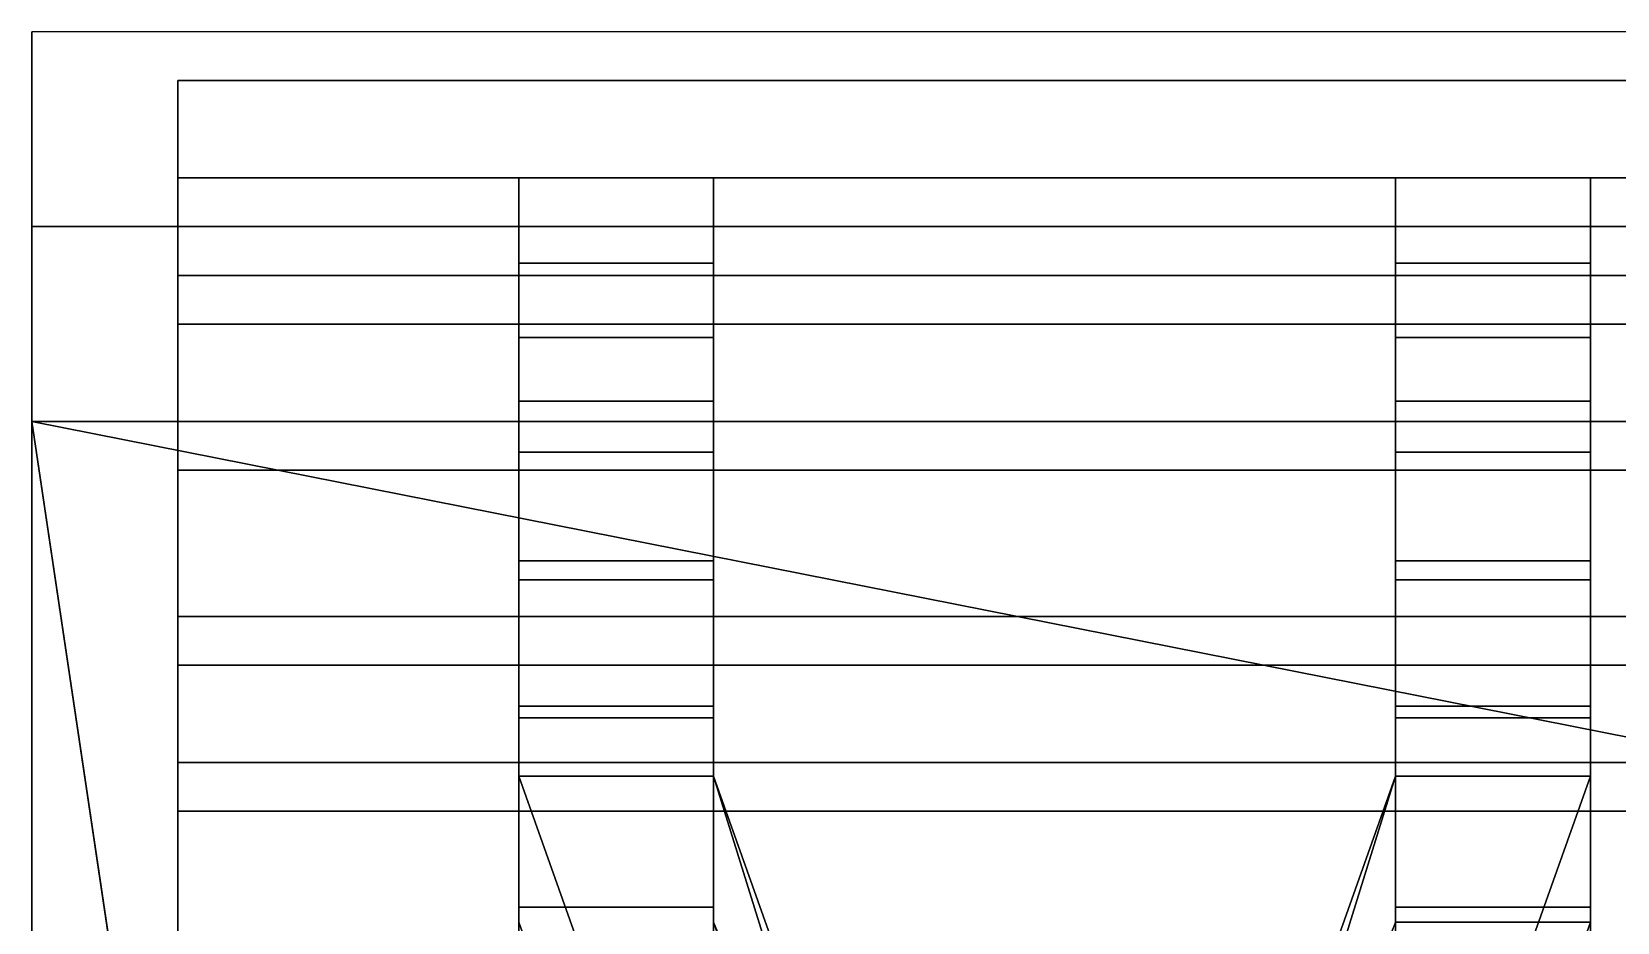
# Model space of a CAD drawing. Header units: millimetres. Extents: x -1.3 to 1.3, y -3.1 to 16.4.
# Drawn here: x -1.25 to -0.9245, y 2.9272 to 3.11 of the extents above; entities that cross this region are included whole.
import ezdxf

# ---------------------------------------------------------------- set-up
doc = ezdxf.new("R2010")
doc.units = ezdxf.units.MM
for name, color, linetype in [('fenders', 6, 'Continuous'), ('tracks', 3, 'Continuous'), ('wheels', 2, 'Continuous')]:
    doc.layers.add(name, color=color, linetype=linetype)

msp = doc.modelspace()

# ---------------------------------------------------------------- linework, layer by layer
msp.add_3dface([(-0.94, 0.95, 1.63), (-0.82, 2.77104, 1.51499), (-0.82, 2.94494, 1.07), (-0.94, 0.95, 1.07)])
at = {"layer": 'fenders'}
for points in [[(-0.82, 3.07, 1.06), (-0.82, 3.11, 1.03), (-1.25, 3.11, 1.03), (-1.25, 3.07, 1.06)], [(-1.25, 3.07, 1.06), (-1.25, 3.11, 1.03), (-1.25, 3.11, 1.03), (-1.25, 3.07, 1.04)], [(-0.82, 3.03, 1.07), (-0.82, 3.07, 1.06), (-1.25, 3.07, 1.06), (-1.25, 3.03, 1.07)], [(-1.25, 3.03, 1.07), (-1.25, 3.07, 1.06), (-1.25, 3.07, 1.04), (-1.25, 3.03, 1.05)], [(-0.94, 0.22, 1.07), (-0.94, 0.95, 1.07), (-1.25, 3.03, 1.07), (-1.25, 0.22, 1.07)], [(-0.94, 0.95, 1.07), (-0.82, 2.94494, 1.07), (-1.25, 3.03, 1.07)], [(-0.82, 2.94494, 1.07), (-0.82, 3.03, 1.07), (-1.25, 3.03, 1.07)], [(-1.25, 0.22, 1.07), (-1.25, 3.03, 1.07), (-1.25, 3.03, 1.05), (-1.25, 0.22, 1.05)]]:
    msp.add_3dface(points, dxfattribs=at)
at = {"layer": 'tracks'}
for points in [[(-0.86, 3.06, 0.87), (-0.86, 3.1, 0.73), (-1.22, 3.1, 0.73), (-1.22, 3.06, 0.87)], [(-1.22, 3.06, 0.87), (-1.22, 3.1, 0.73), (-1.22, 3.05, 0.73), (-1.22, 3.02, 0.83)], [(-1.22, 3.1, 0.73), (-1.22, 3.08, 0.63), (-1.22, 3.03, 0.66), (-1.22, 3.05, 0.73)], [(-0.86, 3.1, 0.73), (-0.86, 3.08, 0.63), (-1.22, 3.08, 0.63), (-1.22, 3.1, 0.73)], [(-1.22, 3.08, 0.63), (-1.22, 3.03, 0.53), (-1.22, 2.98, 0.57), (-1.22, 3.03, 0.66)], [(-0.86, 3.08, 0.63), (-0.86, 3.03, 0.53), (-1.22, 3.03, 0.53), (-1.22, 3.08, 0.63)], [(-0.86, 2.99, 0.97), (-0.86, 3.06, 0.87), (-1.22, 3.06, 0.87), (-1.22, 2.99, 0.97)], [(-1.22, 2.99, 0.97), (-1.22, 3.06, 0.87), (-1.22, 3.02, 0.83), (-1.22, 2.96, 0.93)], [(-1.22, 3.02, 0.83), (-1.22, 3.05, 0.73), (-0.86, 3.05, 0.73), (-0.86, 3.02, 0.83)], [(-1.22, 3.05, 0.73), (-1.22, 3.03, 0.66), (-0.86, 3.03, 0.66), (-0.86, 3.05, 0.73)], [(-0.86, 3.03, 0.53), (-0.86, 2.95, 0.44), (-1.22, 2.95, 0.44), (-1.22, 3.03, 0.53)], [(-1.22, 3.03, 0.53), (-1.22, 2.95, 0.44), (-1.22, 2.89, 0.48), (-1.22, 2.98, 0.57)], [(-1.22, 3.03, 0.66), (-1.22, 2.98, 0.57), (-0.86, 2.98, 0.57), (-0.86, 3.03, 0.66)], [(-1.22, 2.96, 0.93), (-1.22, 3.02, 0.83), (-0.86, 3.02, 0.83), (-0.86, 2.96, 0.93)], [(-0.86, 2.83, 1.05), (-0.86, 2.99, 0.97), (-1.22, 2.99, 0.97), (-1.22, 2.83, 1.05)], [(-1.22, 2.83, 1.05), (-1.22, 2.99, 0.97), (-1.22, 2.96, 0.93), (-1.22, 2.83, 0.99)], [(-1.22, 2.98, 0.57), (-1.22, 2.89, 0.48), (-0.86, 2.89, 0.48), (-0.86, 2.98, 0.57)], [(-1.22, 2.83, 0.99), (-1.22, 2.96, 0.93), (-0.86, 2.96, 0.93), (-0.86, 2.83, 0.99)], [(-1.22, 2.95, 0.44), (-1.22, 2.1), (-1.22, 2.07, 0.05), (-1.22, 2.89, 0.48)], [(-0.86, 2.95, 0.44), (-0.86, 2.1), (-1.22, 2.1), (-1.22, 2.95, 0.44)]]:
    msp.add_3dface(points, dxfattribs=at)
at = {"layer": 'wheels'}
for points in [[(-1.11, 3.08, 0.71), (-1.11, 3.0342, 0.70084), (-1.15, 3.0342, 0.70084), (-1.15, 3.08, 0.71)], [(-1.11, 3.08, 0.75), (-1.11, 3.08, 0.71), (-1.15, 3.08, 0.71), (-1.15, 3.08, 0.75)], [(-1.11, 3.0342, 0.75916), (-1.11, 3.08, 0.75), (-1.15, 3.08, 0.75), (-1.15, 3.0342, 0.75916)], [(-1.15, 3.08, 0.75), (-1.15, 3.08, 0.71), (-1.15, 3.0342, 0.70084), (-1.15, 3.0342, 0.75916)], [(-1.11, 3.08, 0.71), (-1.11, 3.08, 0.75), (-1.11, 3.0342, 0.75916), (-1.11, 3.0342, 0.70084)], [(-0.97, 3.08, 0.75), (-0.97, 3.0342, 0.75916), (-0.93, 3.0342, 0.75916), (-0.93, 3.08, 0.75)], [(-0.97, 3.08, 0.71), (-0.97, 3.08, 0.75), (-0.93, 3.08, 0.75), (-0.93, 3.08, 0.71)], [(-0.97, 3.0342, 0.70084), (-0.97, 3.08, 0.71), (-0.93, 3.08, 0.71), (-0.93, 3.0342, 0.70084)], [(-0.97, 3.08, 0.75), (-0.97, 3.08, 0.71), (-0.97, 3.0342, 0.70084), (-0.97, 3.0342, 0.75916)], [(-0.93, 3.08, 0.71), (-0.93, 3.08, 0.75), (-0.93, 3.0342, 0.75916), (-0.93, 3.0342, 0.70084)], [(-1.11, 3.06253, 0.62219), (-1.11, 3.04723, 0.58524), (-1.15, 3.04723, 0.58524), (-1.15, 3.06253, 0.62219)], [(-1.11, 3.02373, 0.64818), (-1.11, 3.06253, 0.62219), (-1.15, 3.06253, 0.62219), (-1.15, 3.02373, 0.64818)], [(-1.15, 3.06253, 0.62219), (-1.15, 3.04723, 0.58524), (-1.15, 3.00141, 0.5943), (-1.15, 3.02373, 0.64818)], [(-1.11, 3.06253, 0.83781), (-1.11, 3.02373, 0.81182), (-1.15, 3.02373, 0.81182), (-1.15, 3.06253, 0.83781)], [(-1.11, 3.04723, 0.87476), (-1.11, 3.06253, 0.83781), (-1.15, 3.06253, 0.83781), (-1.15, 3.04723, 0.87476)], [(-1.15, 3.04723, 0.87476), (-1.15, 3.06253, 0.83781), (-1.15, 3.02373, 0.81182), (-1.15, 3.00141, 0.8657)], [(-1.11, 3.06253, 0.83781), (-1.11, 3.04723, 0.87476), (-1.11, 3.00141, 0.8657), (-1.11, 3.02373, 0.81182)], [(-1.11, 3.04723, 0.58524), (-1.11, 3.06253, 0.62219), (-1.11, 3.02373, 0.64818), (-1.11, 3.00141, 0.5943)], [(-0.97, 3.02373, 0.81182), (-0.97, 3.06253, 0.83781), (-0.93, 3.06253, 0.83781), (-0.93, 3.02373, 0.81182)], [(-0.97, 3.06253, 0.83781), (-0.97, 3.04723, 0.87476), (-0.93, 3.04723, 0.87476), (-0.93, 3.06253, 0.83781)], [(-0.97, 3.04723, 0.58524), (-0.97, 3.06253, 0.62219), (-0.93, 3.06253, 0.62219), (-0.93, 3.04723, 0.58524)], [(-0.97, 3.06253, 0.62219), (-0.97, 3.02373, 0.64818), (-0.93, 3.02373, 0.64818), (-0.93, 3.06253, 0.62219)], [(-0.97, 3.06253, 0.62219), (-0.97, 3.04723, 0.58524), (-0.97, 3.00141, 0.5943), (-0.97, 3.02373, 0.64818)], [(-0.97, 3.04723, 0.87476), (-0.97, 3.06253, 0.83781), (-0.97, 3.02373, 0.81182), (-0.97, 3.00141, 0.8657)], [(-0.93, 3.06253, 0.83781), (-0.93, 3.04723, 0.87476), (-0.93, 3.00141, 0.8657), (-0.93, 3.02373, 0.81182)], [(-0.93, 3.04723, 0.58524), (-0.93, 3.06253, 0.62219), (-0.93, 3.02373, 0.64818), (-0.93, 3.00141, 0.5943)], [(-1.11, 3.04723, 0.58524), (-1.11, 3.00141, 0.5943), (-1.15, 3.00141, 0.5943), (-1.15, 3.04723, 0.58524)], [(-1.11, 3.00141, 0.8657), (-1.11, 3.04723, 0.87476), (-1.15, 3.04723, 0.87476), (-1.15, 3.00141, 0.8657)], [(-0.97, 3.04723, 0.87476), (-0.97, 3.00141, 0.8657), (-0.93, 3.00141, 0.8657), (-0.93, 3.04723, 0.87476)], [(-0.97, 3.00141, 0.5943), (-0.97, 3.04723, 0.58524), (-0.93, 3.04723, 0.58524), (-0.93, 3.00141, 0.5943)], [(-1.15, 3.0342, 0.70084), (-1.15, 3.02373, 0.64818), (-1.15, 2.95722, 0.645), (-1.15, 2.98, 0.73)], [(-1.15, 3.02373, 0.81182), (-1.15, 3.0342, 0.75916), (-1.15, 2.98, 0.73), (-1.15, 2.95722, 0.815)], [(-1.11, 3.0342, 0.70084), (-1.11, 3.02373, 0.64818), (-1.15, 3.02373, 0.64818), (-1.15, 3.0342, 0.70084)], [(-1.11, 3.02373, 0.81182), (-1.11, 3.0342, 0.75916), (-1.15, 3.0342, 0.75916), (-1.15, 3.02373, 0.81182)], [(-1.11, 3.0342, 0.75916), (-1.11, 3.02373, 0.81182), (-1.11, 2.95722, 0.815), (-1.11, 2.98, 0.73)], [(-1.11, 3.02373, 0.64818), (-1.11, 3.0342, 0.70084), (-1.11, 2.98, 0.73), (-1.11, 2.95722, 0.645)], [(-0.97, 3.0342, 0.75916), (-0.97, 3.02373, 0.81182), (-0.93, 3.02373, 0.81182), (-0.93, 3.0342, 0.75916)], [(-0.97, 3.02373, 0.64818), (-0.97, 3.0342, 0.70084), (-0.93, 3.0342, 0.70084), (-0.93, 3.02373, 0.64818)], [(-0.97, 3.0342, 0.70084), (-0.97, 3.02373, 0.64818), (-0.97, 2.95722, 0.645), (-0.97, 2.98, 0.73)], [(-0.97, 3.02373, 0.81182), (-0.97, 3.0342, 0.75916), (-0.97, 2.98, 0.73), (-0.97, 2.95722, 0.815)], [(-0.93, 3.0342, 0.75916), (-0.93, 3.02373, 0.81182), (-0.93, 2.95722, 0.815), (-0.93, 2.98, 0.73)], [(-0.93, 3.02373, 0.64818), (-0.93, 3.0342, 0.70084), (-0.93, 2.98, 0.73), (-0.93, 2.95722, 0.645)], [(-1.15, 3.02373, 0.64818), (-1.15, 3.00141, 0.5943), (-1.15, 2.95722, 0.645)], [(-1.15, 3.00141, 0.8657), (-1.15, 3.02373, 0.81182), (-1.15, 2.95722, 0.815)], [(-1.11, 3.02373, 0.81182), (-1.11, 3.00141, 0.8657), (-1.11, 2.95722, 0.815)], [(-1.11, 3.00141, 0.5943), (-1.11, 3.02373, 0.64818), (-1.11, 2.95722, 0.645)], [(-0.97, 3.02373, 0.64818), (-0.97, 3.00141, 0.5943), (-0.97, 2.95722, 0.645)], [(-0.97, 3.00141, 0.8657), (-0.97, 3.02373, 0.81182), (-0.97, 2.95722, 0.815)], [(-0.93, 3.02373, 0.81182), (-0.93, 3.00141, 0.8657), (-0.93, 2.95722, 0.815)], [(-0.93, 3.00141, 0.5943), (-0.93, 3.02373, 0.64818), (-0.93, 2.95722, 0.645)], [(-1.15, 3.00141, 0.5943), (-1.15, 2.97158, 0.54966), (-1.15, 2.92722, 0.59304), (-1.15, 2.95722, 0.645)], [(-1.15, 2.97158, 0.91034), (-1.15, 3.00141, 0.8657), (-1.15, 2.95722, 0.815), (-1.15, 2.92722, 0.86696)], [(-1.11, 3.00141, 0.5943), (-1.11, 2.97158, 0.54966), (-1.15, 2.97158, 0.54966), (-1.15, 3.00141, 0.5943)], [(-1.11, 2.97158, 0.91034), (-1.11, 3.00141, 0.8657), (-1.15, 3.00141, 0.8657), (-1.15, 2.97158, 0.91034)], [(-1.11, 3.00141, 0.8657), (-1.11, 2.97158, 0.91034), (-1.11, 2.92722, 0.86696), (-1.11, 2.95722, 0.815)], [(-1.11, 2.97158, 0.54966), (-1.11, 3.00141, 0.5943), (-1.11, 2.95722, 0.645), (-1.11, 2.92722, 0.59304)], [(-0.97, 3.00141, 0.8657), (-0.97, 2.97158, 0.91034), (-0.93, 2.97158, 0.91034), (-0.93, 3.00141, 0.8657)], [(-0.97, 2.97158, 0.54966), (-0.97, 3.00141, 0.5943), (-0.93, 3.00141, 0.5943), (-0.93, 2.97158, 0.54966)], [(-0.97, 3.00141, 0.5943), (-0.97, 2.97158, 0.54966), (-0.97, 2.92722, 0.59304), (-0.97, 2.95722, 0.645)], [(-0.97, 2.97158, 0.91034), (-0.97, 3.00141, 0.8657), (-0.97, 2.95722, 0.815), (-0.97, 2.92722, 0.86696)], [(-0.93, 3.00141, 0.8657), (-0.93, 2.97158, 0.91034), (-0.93, 2.92722, 0.86696), (-0.93, 2.95722, 0.815)], [(-0.93, 2.97158, 0.54966), (-0.93, 3.00141, 0.5943), (-0.93, 2.95722, 0.645), (-0.93, 2.92722, 0.59304)], [(-1.11, 2.99749, 0.9492), (-1.11, 2.97158, 0.91034), (-1.15, 2.97158, 0.91034), (-1.15, 2.99749, 0.9492)], [(-1.15, 2.9692, 0.97749), (-1.15, 2.99749, 0.9492), (-1.15, 2.97158, 0.91034), (-1.15, 2.93034, 0.95158)], [(-1.11, 2.99749, 0.5108), (-1.11, 2.9692, 0.48251), (-1.15, 2.9692, 0.48251), (-1.15, 2.99749, 0.5108)], [(-1.15, 2.99749, 0.5108), (-1.15, 2.9692, 0.48251), (-1.15, 2.93034, 0.50842), (-1.15, 2.97158, 0.54966)], [(-1.11, 2.97158, 0.54966), (-1.11, 2.99749, 0.5108), (-1.15, 2.99749, 0.5108), (-1.15, 2.97158, 0.54966)], [(-1.11, 2.9692, 0.97749), (-1.11, 2.99749, 0.9492), (-1.15, 2.99749, 0.9492), (-1.15, 2.9692, 0.97749)], [(-1.11, 2.99749, 0.9492), (-1.11, 2.9692, 0.97749), (-1.11, 2.93034, 0.95158), (-1.11, 2.97158, 0.91034)], [(-1.11, 2.9692, 0.48251), (-1.11, 2.99749, 0.5108), (-1.11, 2.97158, 0.54966), (-1.11, 2.93034, 0.50842)], [(-0.97, 2.97158, 0.91034), (-0.97, 2.99749, 0.9492), (-0.93, 2.99749, 0.9492), (-0.93, 2.97158, 0.91034)], [(-0.97, 2.9692, 0.97749), (-0.97, 2.99749, 0.9492), (-0.97, 2.97158, 0.91034), (-0.97, 2.93034, 0.95158)], [(-0.97, 2.99749, 0.5108), (-0.97, 2.9692, 0.48251), (-0.97, 2.93034, 0.50842), (-0.97, 2.97158, 0.54966)], [(-0.97, 2.9692, 0.48251), (-0.97, 2.99749, 0.5108), (-0.93, 2.99749, 0.5108), (-0.93, 2.9692, 0.48251)], [(-0.97, 2.99749, 0.5108), (-0.97, 2.97158, 0.54966), (-0.93, 2.97158, 0.54966), (-0.93, 2.99749, 0.5108)], [(-0.97, 2.99749, 0.9492), (-0.97, 2.9692, 0.97749), (-0.93, 2.9692, 0.97749), (-0.93, 2.99749, 0.9492)], [(-0.93, 2.99749, 0.9492), (-0.93, 2.9692, 0.97749), (-0.93, 2.93034, 0.95158), (-0.93, 2.97158, 0.91034)], [(-0.93, 2.9692, 0.48251), (-0.93, 2.99749, 0.5108), (-0.93, 2.97158, 0.54966), (-0.93, 2.93034, 0.50842)], [(-1.11, 2.95722, 0.645), (-1.11, 2.98, 0.73), (-1.15, 2.98, 0.73), (-1.15, 2.95722, 0.645)], [(-1.11, 2.98, 0.73), (-1.11, 2.95722, 0.815), (-1.15, 2.95722, 0.815), (-1.15, 2.98, 0.73)], [(-0.97, 2.98, 0.73), (-0.97, 2.95722, 0.645), (-0.93, 2.95722, 0.645), (-0.93, 2.98, 0.73)], [(-0.97, 2.95722, 0.815), (-0.97, 2.98, 0.73), (-0.93, 2.98, 0.73), (-0.93, 2.95722, 0.815)], [(-1.15, 2.93034, 0.95158), (-1.15, 2.97158, 0.91034), (-1.15, 2.92722, 0.86696)], [(-1.15, 2.92722, 0.59304), (-1.15, 2.93034, 0.50842), (-1.15, 2.97158, 0.54966), (-1.15, 2.92722, 0.59304)], [(-1.11, 2.9692, 0.48251), (-1.11, 2.93034, 0.50842), (-1.15, 2.93034, 0.50842), (-1.15, 2.9692, 0.48251)], [(-1.11, 2.93034, 0.95158), (-1.11, 2.9692, 0.97749), (-1.15, 2.9692, 0.97749), (-1.15, 2.93034, 0.95158)], [(-1.11, 2.92722, 0.86696), (-1.11, 2.93034, 0.95158), (-1.11, 2.97158, 0.91034), (-1.11, 2.92722, 0.86696)], [(-1.11, 2.93034, 0.50842), (-1.11, 2.97158, 0.54966), (-1.11, 2.92722, 0.59304)], [(-0.97, 2.93034, 0.95158), (-0.97, 2.97158, 0.91034), (-0.97, 2.92722, 0.86696)], [(-0.97, 2.92722, 0.59304), (-0.97, 2.93034, 0.50842), (-0.97, 2.97158, 0.54966), (-0.97, 2.92722, 0.59304)], [(-0.97, 2.93034, 0.50842), (-0.97, 2.9692, 0.48251), (-0.93, 2.9692, 0.48251), (-0.93, 2.93034, 0.50842)], [(-0.97, 2.9692, 0.97749), (-0.97, 2.93034, 0.95158), (-0.93, 2.93034, 0.95158), (-0.93, 2.9692, 0.97749)], [(-0.93, 2.92722, 0.86696), (-0.93, 2.93034, 0.95158), (-0.93, 2.97158, 0.91034), (-0.93, 2.92722, 0.86696)], [(-0.93, 2.93034, 0.50842), (-0.93, 2.97158, 0.54966), (-0.93, 2.92722, 0.59304)], [(-1.11, 2.84464, 0.71), (-1.07, 2.84464, 0.71), (-1.11, 2.95722, 0.645), (-1.15, 2.95722, 0.645)], [(-1.11, 2.81464, 0.65804), (-1.11, 2.84464, 0.71), (-1.15, 2.95722, 0.645), (-1.15, 2.92722, 0.59304)], [(-1.07, 2.84464, 0.75), (-1.11, 2.84464, 0.75), (-1.15, 2.95722, 0.815), (-1.11, 2.95722, 0.815)], [(-1.11, 2.84464, 0.75), (-1.11, 2.81464, 0.80196), (-1.15, 2.92722, 0.86696), (-1.15, 2.95722, 0.815)], [(-1.07, 2.84464, 0.71), (-1.07247, 2.8366, 0.68), (-1.11, 2.95722, 0.645)], [(-1.07247, 2.8366, 0.68), (-1.07, 2.81464, 0.65804), (-1.11, 2.92722, 0.59304), (-1.11, 2.95722, 0.645)], [(-1.07247, 2.8366, 0.78), (-1.07, 2.84464, 0.75), (-1.11, 2.95722, 0.815), (-1.11, 2.92722, 0.86696)], [(-1.01, 2.84464, 0.71), (-0.97, 2.84464, 0.71), (-0.93, 2.95722, 0.645), (-0.97, 2.95722, 0.645)], [(-1.00753, 2.8366, 0.68), (-1.01, 2.84464, 0.71), (-0.97, 2.95722, 0.645), (-0.97, 2.92722, 0.59304)], [(-0.97, 2.84464, 0.75), (-1.01, 2.84464, 0.75), (-0.97, 2.95722, 0.815), (-0.93, 2.95722, 0.815)], [(-1.00753, 2.8366, 0.78), (-1.01, 2.81464, 0.80196), (-0.97, 2.92722, 0.86696), (-0.97, 2.95722, 0.815)], [(-1.01, 2.84464, 0.75), (-1.00753, 2.8366, 0.78), (-0.97, 2.95722, 0.815)], [(-0.97, 2.84464, 0.71), (-0.97, 2.81464, 0.65804), (-0.93, 2.92722, 0.59304), (-0.93, 2.95722, 0.645)], [(-0.97, 2.81464, 0.80196), (-0.97, 2.84464, 0.75), (-0.93, 2.95722, 0.815), (-0.93, 2.92722, 0.86696)], [(-1.15, 2.8857, 0.98141), (-1.15, 2.93034, 0.95158), (-1.15, 2.92722, 0.86696), (-1.15, 2.865, 0.92919)], [(-1.15, 2.93034, 0.50842), (-1.15, 2.8857, 0.47859), (-1.15, 2.865, 0.53081), (-1.15, 2.92722, 0.59304)], [(-1.11, 2.93034, 0.50842), (-1.11, 2.8857, 0.47859), (-1.15, 2.8857, 0.47859), (-1.15, 2.93034, 0.50842)], [(-1.11, 2.8857, 0.98141), (-1.11, 2.93034, 0.95158), (-1.15, 2.93034, 0.95158), (-1.15, 2.8857, 0.98141)], [(-1.11, 2.93034, 0.95158), (-1.11, 2.8857, 0.98141), (-1.11, 2.865, 0.92919), (-1.11, 2.92722, 0.86696)], [(-1.11, 2.8857, 0.47859), (-1.11, 2.93034, 0.50842), (-1.11, 2.92722, 0.59304), (-1.11, 2.865, 0.53081)], [(-0.97, 2.8857, 0.98141), (-0.97, 2.93034, 0.95158), (-0.97, 2.92722, 0.86696), (-0.97, 2.865, 0.92919)], [(-0.97, 2.93034, 0.50842), (-0.97, 2.8857, 0.47859), (-0.97, 2.865, 0.53081), (-0.97, 2.92722, 0.59304)], [(-0.97, 2.8857, 0.47859), (-0.97, 2.93034, 0.50842), (-0.93, 2.93034, 0.50842), (-0.93, 2.8857, 0.47859)], [(-0.97, 2.93034, 0.95158), (-0.97, 2.8857, 0.98141), (-0.93, 2.8857, 0.98141), (-0.93, 2.93034, 0.95158)], [(-0.93, 2.93034, 0.95158), (-0.93, 2.8857, 0.98141), (-0.93, 2.865, 0.92919), (-0.93, 2.92722, 0.86696)], [(-0.93, 2.8857, 0.47859), (-0.93, 2.93034, 0.50842), (-0.93, 2.92722, 0.59304), (-0.93, 2.865, 0.53081)], [(-0.97, 2.865, 0.92919), (-0.97, 2.92722, 0.86696), (-0.93, 2.92722, 0.86696), (-0.93, 2.865, 0.92919)], [(-0.97, 2.92722, 0.59304), (-0.97, 2.865, 0.53081), (-0.93, 2.865, 0.53081), (-0.93, 2.92722, 0.59304)]]:
    msp.add_3dface(points, dxfattribs=at)

doc.saveas('drawing.dxf')
